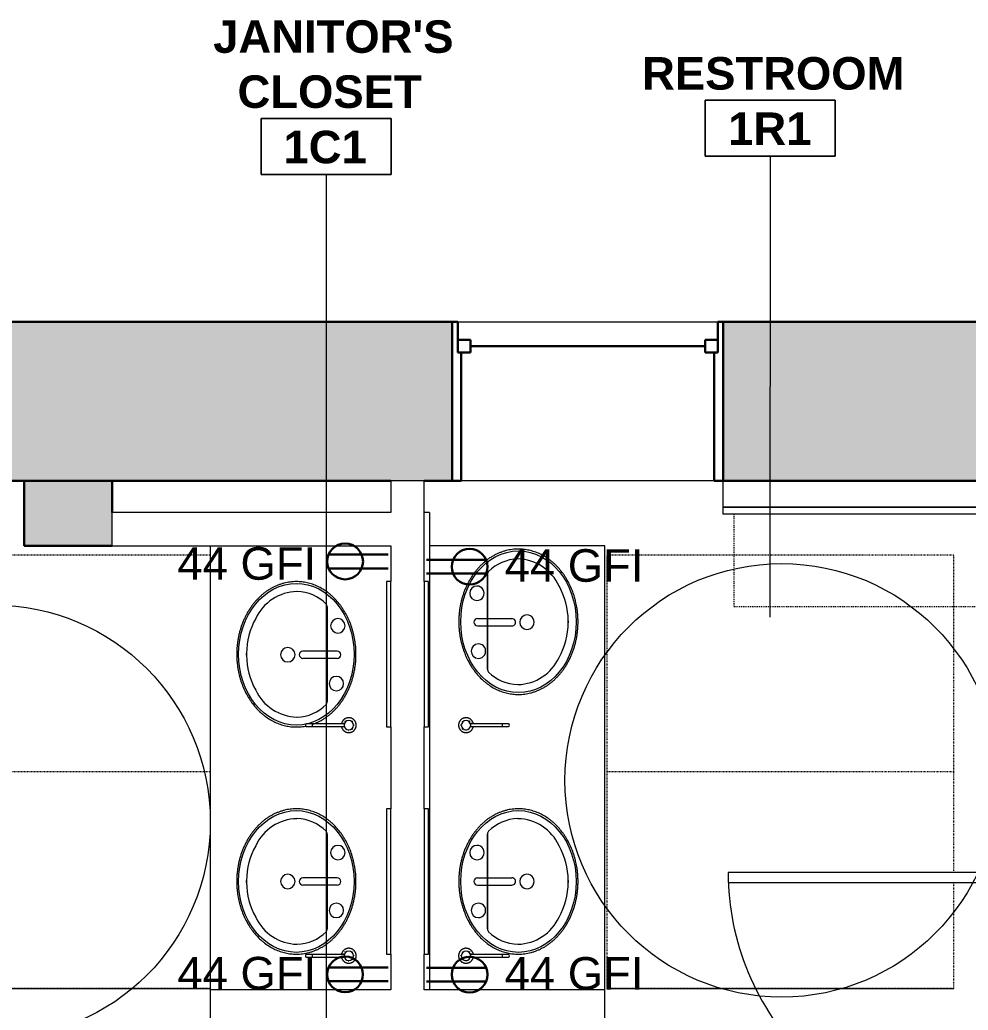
# Model space of a CAD drawing. Header units: inches. Extents: x -4688 to 1542, y -3558 to 978.
# Drawn here: x 585.1 to 716.4, y 493.8 to 630.8 of the extents above; entities that cross this region are included whole.
import ezdxf

# ---------------------------------------------------------------- set-up
doc = ezdxf.new("R2010")
doc.units = ezdxf.units.IN
doc.header["$MEASUREMENT"] = 0
doc.linetypes.add('Dash', pattern=[0.25, 0.125, -0.125])
doc.linetypes.add('Dash 1_16_', pattern=[0.125, 0.0625, -0.0625])
for name, color, linetype, lineweight in [('A-ANNO-NOTE', 131, 'Continuous', 40), ('A-AREA-IDEN', 2, 'Continuous', 9), ('A-DETL', 90, 'Continuous', 9), ('A-DOOR', 31, 'Continuous', 18), ('A-GENM-HDLN', 13, 'Dash', 9), ('A-GLAZ', 151, 'Continuous', 18), ('A-WALL', 113, 'Continuous', 18), ('A-WALL-PATT', 111, 'Continuous', 18), ('P-SANR-FIXT', 6, 'Continuous', 9), ('Q-CASE', 31, 'Continuous', 9), ('Q-SPCQ', 91, 'Continuous', 9)]:
    doc.layers.add(name, color=color, linetype=linetype, lineweight=lineweight)
doc.styles.add('Swis721 Lt BT', font='swissl.ttf', dxfattribs={"height": 4.5})
doc.styles.add('Swis721 Lt BT_B', font='', dxfattribs={"height": 4.5})
doc.styles.get('Swis721 Lt BT_B').set_extended_font_data('Swis721 Lt BT', bold=True)

# ---------------------------------------------------------------- blocks, each defined once
blk = doc.blocks.new('Double Hung - side window 4_ X 6_ 3_ H-6086068-1st Floor Power _ Signal')
at = {"layer": 'A-GLAZ', "color": 8, "lineweight": 30}
for p, q in [((-18.75, 11), (-18, 11)), ((-18, 6.75), (-18, 11)), ((18, 6.75), (18, 11)), ((18.75, 11), (18, 11)), ((-18, 8.5), (-18, 6.75)), ((-18, 8.5), (-16.25, 8.5)), ((-16.25, 8.5), (-16.25, 6.75)), ((16.25, 8.5), (16.25, 6.75)), ((18, 8.5), (16.25, 8.5)), ((18, 8.5), (18, 6.75)), ((-16.25, 7.625), (16.25, 7.625)), ((-18, 6.75), (-16.25, 6.75)), ((-18, 6.75), (-17.5, 6.75)), ((-17.5, -11), (-17.5, 6.75)), ((18, 6.75), (16.25, 6.75)), ((17.5, 6.75), (18, 6.75)), ((17.5, 6.75), (17.5, -11)), ((-17.5, -11), (-18.75, -11)), ((17.5, -11), (18.75, -11))]:
    blk.add_line(p, q, dxfattribs=at)
blk = doc.blocks.new('Single Glass_All Glass_Frameless - 3_-0_x8_-0_-8319656-1st Floor Power _ Signal')
at = {"layer": 'A-DOOR'}
for p, q in [((20.62, 36.78), (20.62, 0.78)), ((21.99, 36.78), (20.62, 36.78)), ((21.99, 0.78), (21.99, 36.78)), ((20.62, 0.78), (21.99, 0.78))]:
    blk.add_line(p, q, dxfattribs=at)
at = {"layer": 'A-DOOR', "lineweight": 9}
blk.add_arc((21.99, 0.78), 36, 90, 180.5, dxfattribs=at)
blk = doc.blocks.new('P-Lavatory-Circular - LAVATORY-2975574-1st Floor Power _ Signal')
at = {"layer": 'P-SANR-FIXT'}
for p, q in [((-6.55, 4.28), (-6.11, 4.28)), ((-6.11, 4.28), (-6.55, 4.28)), ((-6.11, 4.28), (-4.65, 4.27)), ((-4.65, 4.27), (-6.11, 4.28)), ((-4.65, 4.27), (-3.38, 4.27)), ((-3.38, 4.27), (-4.65, 4.27)), ((-3.38, 4.27), (-2.55, 4.27)), ((-2.55, 4.27), (-3.38, 4.27)), ((-2.55, 4.27), (0.05, 4.27)), ((0.05, 4.27), (-2.55, 4.27)), ((0.05, 4.27), (1.38, 4.27)), ((1.38, 4.27), (0.05, 4.27)), ((1.38, 4.27), (2.13, 4.27)), ((2.13, 4.27), (1.38, 4.27)), ((2.13, 4.27), (3.6, 4.27)), ((3.6, 4.27), (2.13, 4.27)), ((3.6, 4.27), (4.3, 4.27)), ((4.3, 4.27), (3.6, 4.27)), ((4.3, 4.27), (4.92, 4.27)), ((4.92, 4.27), (4.3, 4.27)), ((4.92, 4.27), (5.55, 4.28)), ((5.55, 4.28), (4.92, 4.27)), ((5.55, 4.28), (5.64, 4.28)), ((5.64, 4.28), (5.55, 4.28)), ((5.64, 4.28), (5.69, 4.28)), ((5.69, 4.28), (5.64, 4.28)), ((5.69, 4.28), (6.3, 4.28)), ((6.3, 4.28), (5.69, 4.28)), ((6.3, 4.28), (6.45, 4.28)), ((6.45, 4.28), (6.3, 4.28)), ((6.45, 4.28), (6.55, 4.28)), ((6.55, 4.28), (6.45, 4.28)), ((0.13, -6.89), (-0.13, -6.89)), ((-0.13, -6.89), (0.13, -6.89))]:
    blk.add_line(p, q, dxfattribs=at)
for centre, radius, start, end in [((-2.73, -0.08), 5.97, 135.0983, 178.3066), ((-2.73, -0.08), 5.97, 135.0981, 178.3067), ((-6.56, 3.68), 0.604, 89.7857, 131.7769), ((-6.56, 3.68), 0.604, 89.7871, 131.7784), ((6.56, 3.68), 0.604, 48.2231, 90.2143), ((6.56, 3.68), 0.604, 48.2231, 90.2145), ((2.73, -0.08), 5.97, 1.6934, 44.9017), ((2.73, -0.08), 5.97, 1.6934, 44.9017), ((-2.24, 0.23), 6.45, 181.2745, 245.2065), ((-2.24, 0.23), 6.45, 181.2743, 245.2066), ((2.24, 0.23), 6.45, 294.7935, 358.7255), ((2.24, 0.23), 6.45, 294.7935, 358.7255), ((-0.13, 2.98), 9.86, 240.715, 269.9869), ((-0.13, 2.98), 9.86, 240.715, 269.987), ((0.13, 2.98), 9.86, 270.0131, 299.285), ((0.13, 2.98), 9.86, 270.0131, 299.285)]:
    blk.add_arc(centre, radius, start, end, dxfattribs=at)
blk.add_ellipse((0, 0), major_axis=(9.81, 0), ratio=0.814875, dxfattribs=at)
for points in [[(10.06, 0), (10.06, 0.3), (10.02, 0.87), (9.89, 1.58), (9.72, 2.14), (9.57, 2.56), (9.4, 2.96), (9.2, 3.36), (8.97, 3.75), (8.72, 4.13), (8.44, 4.5), (8.14, 4.86), (7.82, 5.2), (7.48, 5.53), (7.12, 5.84), (6.74, 6.14), (6.34, 6.42), (5.92, 6.68), (5.48, 6.93), (5.03, 7.15), (4.57, 7.36), (4.09, 7.55), (3.61, 7.71), (3.11, 7.86), (2.61, 7.98), (2.09, 8.08), (1.57, 8.16), (1.05, 8.22), (0.53, 8.25), (0, 8.26), (-0.53, 8.25), (-1.03, 8.22), (-1.51, 8.17), (-2.11, 8.08), (-2.72, 7.96), (-3.3, 7.8), (-3.87, 7.63), (-4.58, 7.37), (-5.37, 7), (-6.01, 6.63), (-6.49, 6.32), (-6.95, 5.98), (-7.49, 5.53), (-7.98, 5.04), (-8.33, 4.64), (-8.67, 4.21), (-9.04, 3.66), (-9.41, 2.97), (-9.7, 2.24), (-9.91, 1.51), (-10.03, 0.77), (-10.06, 0.26), (-10.06, 0)], [(-10.06, 0), (-10.06, -0.29), (-10.02, -0.87), (-9.89, -1.57), (-9.72, -2.13), (-9.57, -2.55), (-9.4, -2.96), (-9.2, -3.35), (-8.97, -3.74), (-8.72, -4.12), (-8.44, -4.49), (-8.14, -4.85), (-7.82, -5.19), (-7.48, -5.52), (-7.12, -5.84), (-6.74, -6.13), (-6.34, -6.41), (-5.92, -6.68), (-5.48, -6.92), (-5.03, -7.15), (-4.57, -7.35), (-4.09, -7.54), (-3.61, -7.71), (-3.11, -7.85), (-2.61, -7.97), (-2.09, -8.07), (-1.57, -8.15), (-1.05, -8.21), (-0.53, -8.24), (0, -8.25), (0.53, -8.24), (1.03, -8.21), (1.51, -8.16), (2.12, -8.07), (2.72, -7.95), (3.3, -7.8), (3.87, -7.62), (4.58, -7.36), (5.37, -6.99), (6.01, -6.62), (6.49, -6.31), (6.95, -5.98), (7.49, -5.53), (7.98, -5.04), (8.33, -4.63), (8.67, -4.2), (9.04, -3.65), (9.41, -2.96), (9.7, -2.24), (9.91, -1.5), (10.03, -0.76), (10.06, -0.25), (10.06, 0)]]:
    blk.add_open_spline(points, degree=3, knots=[0, 0, 0, 0, 0.033333, 0.066667, 0.083333, 0.1, 0.116667, 0.133333, 0.15, 0.166667, 0.183333, 0.2, 0.216667, 0.233333, 0.25, 0.266667, 0.283333, 0.3, 0.316667, 0.333333, 0.35, 0.366667, 0.383333, 0.4, 0.416667, 0.433333, 0.45, 0.466667, 0.483333, 0.5, 0.516667, 0.533333, 0.547917, 0.5625, 0.591667, 0.60625, 0.620833, 0.65, 0.679167, 0.708333, 0.722917, 0.7375, 0.766667, 0.795833, 0.810417, 0.825, 0.854167, 0.883333, 0.9125, 0.941667, 0.970833, 1, 1, 1, 1], dxfattribs=at)
blk = doc.blocks.new('P-Lavatory-Circular - LAVATORY-V110-1st Floor Power _ Signal')
at = {"layer": 'P-SANR-FIXT'}
for p, q in [((-6.55, 4.28), (-6.11, 4.28)), ((-6.11, 4.28), (-6.55, 4.28)), ((-6.11, 4.28), (-4.65, 4.27)), ((-4.65, 4.27), (-6.11, 4.28)), ((-4.65, 4.27), (-3.38, 4.27)), ((-3.38, 4.27), (-4.65, 4.27)), ((-3.38, 4.27), (-2.55, 4.27)), ((-2.55, 4.27), (-3.38, 4.27)), ((-2.55, 4.27), (0.05, 4.27)), ((0.05, 4.27), (-2.55, 4.27)), ((0.05, 4.27), (1.38, 4.27)), ((1.38, 4.27), (0.05, 4.27)), ((1.38, 4.27), (2.13, 4.27)), ((2.13, 4.27), (1.38, 4.27)), ((2.13, 4.27), (3.6, 4.27)), ((3.6, 4.27), (2.13, 4.27)), ((3.6, 4.27), (4.3, 4.27)), ((4.3, 4.27), (3.6, 4.27)), ((4.3, 4.27), (4.92, 4.27)), ((4.92, 4.27), (4.3, 4.27)), ((4.92, 4.27), (5.55, 4.28)), ((5.55, 4.28), (4.92, 4.27)), ((5.55, 4.28), (5.64, 4.28)), ((5.64, 4.28), (5.55, 4.28)), ((5.64, 4.28), (5.69, 4.28)), ((5.69, 4.28), (5.64, 4.28)), ((5.69, 4.28), (6.3, 4.28)), ((6.3, 4.28), (5.69, 4.28)), ((6.3, 4.28), (6.45, 4.28)), ((6.45, 4.28), (6.3, 4.28)), ((6.45, 4.28), (6.55, 4.28)), ((6.55, 4.28), (6.45, 4.28)), ((0.13, -6.89), (-0.13, -6.89)), ((-0.13, -6.89), (0.13, -6.89))]:
    blk.add_line(p, q, dxfattribs=at)
for centre, radius, start, end in [((-2.73, -0.08), 5.97, 135.0983, 178.3066), ((-2.73, -0.08), 5.97, 135.0981, 178.3067), ((-6.56, 3.68), 0.604, 89.7857, 131.7769), ((-6.56, 3.68), 0.604, 89.7871, 131.7784), ((6.56, 3.68), 0.604, 48.2231, 90.2143), ((6.56, 3.68), 0.604, 48.2231, 90.2145), ((2.73, -0.08), 5.97, 1.6934, 44.9017), ((2.73, -0.08), 5.97, 1.6934, 44.9017), ((-2.24, 0.23), 6.45, 181.2745, 245.2065), ((-2.24, 0.23), 6.45, 181.2743, 245.2066), ((2.24, 0.23), 6.45, 294.7935, 358.7255), ((2.24, 0.23), 6.45, 294.7935, 358.7255), ((-0.13, 2.98), 9.86, 240.715, 269.9869), ((-0.13, 2.98), 9.86, 240.715, 269.987), ((0.13, 2.98), 9.86, 270.0131, 299.285), ((0.13, 2.98), 9.86, 270.0131, 299.285)]:
    blk.add_arc(centre, radius, start, end, dxfattribs=at)
blk.add_ellipse((0, 0), major_axis=(9.81, 0), ratio=0.814875, dxfattribs=at)
for points, knots in [([(9.67, 2.28), (9.64, 2.37), (9.55, 2.6), (9.4, 2.96), (9.2, 3.36), (8.97, 3.75), (8.72, 4.13), (8.44, 4.5), (8.14, 4.86), (7.82, 5.2), (7.48, 5.53), (7.12, 5.84), (6.74, 6.14), (6.34, 6.42), (5.92, 6.68), (5.48, 6.93), (5.03, 7.15), (4.57, 7.36), (4.09, 7.55), (3.61, 7.71), (3.11, 7.86), (2.61, 7.98), (2.09, 8.08), (1.57, 8.16), (1.05, 8.22), (0.53, 8.25), (0, 8.26), (-0.53, 8.25), (-1.03, 8.22), (-1.51, 8.17), (-2.11, 8.08), (-2.72, 7.96), (-3.3, 7.8), (-3.87, 7.63), (-4.58, 7.37), (-5.37, 7), (-6.01, 6.63), (-6.49, 6.32), (-6.95, 5.98), (-7.49, 5.53), (-7.98, 5.04), (-8.33, 4.64), (-8.67, 4.21), (-9.04, 3.66), (-9.41, 2.97), (-9.7, 2.24), (-9.91, 1.51), (-10.03, 0.77), (-10.06, 0.26), (-10.06, 0)], [0.0889933, 0.0889933, 0.0889933, 0.0889933, 0.1, 0.1166667, 0.1333333, 0.15, 0.1666667, 0.1833333, 0.2, 0.2166667, 0.2333333, 0.25, 0.2666667, 0.2833333, 0.3, 0.3166667, 0.3333333, 0.35, 0.3666667, 0.3833333, 0.4, 0.4166667, 0.4333333, 0.45, 0.4666667, 0.4833333, 0.5, 0.5166667, 0.5333333, 0.5479167, 0.5625, 0.5916667, 0.60625, 0.6208333, 0.65, 0.6791667, 0.7083333, 0.7229167, 0.7375, 0.7666667, 0.7958333, 0.8104167, 0.825, 0.8541667, 0.8833333, 0.9125, 0.9416667, 0.9708333, 1, 1, 1, 1]), ([(-10.06, 0), (-10.06, -0.29), (-10.02, -0.87), (-9.89, -1.57), (-9.72, -2.13), (-9.57, -2.55), (-9.4, -2.96), (-9.2, -3.35), (-8.97, -3.74), (-8.72, -4.12), (-8.44, -4.49), (-8.14, -4.85), (-7.82, -5.19), (-7.48, -5.52), (-7.12, -5.84), (-6.74, -6.13), (-6.34, -6.41), (-5.92, -6.68), (-5.48, -6.92), (-5.03, -7.15), (-4.57, -7.35), (-4.09, -7.54), (-3.61, -7.71), (-3.11, -7.85), (-2.61, -7.97), (-2.09, -8.07), (-1.57, -8.15), (-1.05, -8.21), (-0.53, -8.24), (0, -8.25), (0.53, -8.24), (1.03, -8.21), (1.51, -8.16), (2.12, -8.07), (2.72, -7.95), (3.3, -7.8), (3.87, -7.62), (4.58, -7.36), (5.37, -6.99), (6.01, -6.62), (6.49, -6.31), (6.95, -5.98), (7.49, -5.53), (7.98, -5.04), (8.33, -4.63), (8.67, -4.2), (9.04, -3.65), (9.41, -2.96), (9.7, -2.24), (9.91, -1.5), (10.03, -0.76), (10.06, -0.25), (10.06, 0)], [0, 0, 0, 0, 0.033333, 0.066667, 0.083333, 0.1, 0.116667, 0.133333, 0.15, 0.166667, 0.183333, 0.2, 0.216667, 0.233333, 0.25, 0.266667, 0.283333, 0.3, 0.316667, 0.333333, 0.35, 0.366667, 0.383333, 0.4, 0.416667, 0.433333, 0.45, 0.466667, 0.483333, 0.5, 0.516667, 0.533333, 0.547917, 0.5625, 0.591667, 0.60625, 0.620833, 0.65, 0.679167, 0.708333, 0.722917, 0.7375, 0.766667, 0.795833, 0.810417, 0.825, 0.854167, 0.883333, 0.9125, 0.941667, 0.970833, 1, 1, 1, 1]), ([(10.06, 0), (10.06, 0.3), (10.03, 0.72), (9.97, 1.14), (9.94, 1.28)], [0, 0, 0, 0, 0.03333333, 0.04931014, 0.04931014, 0.04931014, 0.04931014])]:
    blk.add_open_spline(points, degree=3, knots=knots, dxfattribs=at)
blk = doc.blocks.new('Mirror34 - Mirror-7671111-1st Floor Power _ Signal')
at = {"layer": 'Q-SPCQ'}
for p, q in [((-996.7, -994.03), (-1016.82, -994.03)), ((-1016.82, -994.03), (-1016.82, -994.64)), ((-1016.82, -994.64), (-996.7, -994.64)), ((-996.7, -994.64), (-996.7, -994.03))]:
    blk.add_line(p, q, dxfattribs=at)
blk = doc.blocks.new('Mirror35 - Mirror-7671189-1st Floor Power _ Signal')
at = {"layer": 'Q-SPCQ'}
for p, q in [((-997.2, -994.03), (-1017.32, -994.03)), ((-1017.32, -994.03), (-1017.32, -994.64)), ((-1017.32, -994.64), (-997.2, -994.64)), ((-997.2, -994.64), (-997.2, -994.03))]:
    blk.add_line(p, q, dxfattribs=at)
blk = doc.blocks.new('Mirror42 - Mirror-7671217-1st Floor Power _ Signal')
at = {"layer": 'Q-SPCQ'}
for p, q in [((2274.13, -994.03), (2274.13, -994.63)), ((2294.25, -994.03), (2274.13, -994.03)), ((2274.13, -994.63), (2294.25, -994.63)), ((2294.25, -994.63), (2294.25, -994.03))]:
    blk.add_line(p, q, dxfattribs=at)
blk = doc.blocks.new('Mirror43 - Mirror-7671229-1st Floor Power _ Signal')
at = {"layer": 'Q-SPCQ'}
for p, q in [((2274.63, -994.03), (2274.63, -994.63)), ((2294.75, -994.03), (2274.63, -994.03)), ((2274.63, -994.63), (2294.75, -994.63)), ((2294.75, -994.63), (2294.75, -994.03))]:
    blk.add_line(p, q, dxfattribs=at)
blk = doc.blocks.new('FAUCET - 20_ x 18_ 2-7897281-1st Floor Power _ Signal')
at = {"layer": 'P-SANR-FIXT'}
for p, q in [((0.12, 6.84), (0.12, 2.09)), ((1.12, 6.84), (1.12, 2.09))]:
    blk.add_line(p, q, dxfattribs=at)
for centre, radius, start, end in [((-3.38, 6.72), 1, 360, 180), ((0.62, 6.84), 0.5, 360, 180), ((4.62, 6.93), 1, 360, 180), ((4.62, 6.93), 1, 180, 0), ((-3.38, 6.72), 1, 180, 0), ((0.62, 2.09), 0.5, 180, 0), ((0.62, 0), 1, 360, 180), ((0.62, 0), 1, 180, 0)]:
    blk.add_arc(centre, radius, start, end, dxfattribs=at)
blk = doc.blocks.new('FAUCET - 20_ x 18_ 2-8451535-1st Floor Power _ Signal')
at = {"layer": 'P-SANR-FIXT'}
for p, q in [((0.12, -6.84), (0.12, -2.09)), ((1.12, -6.84), (1.12, -2.09))]:
    blk.add_line(p, q, dxfattribs=at)
for centre, radius, start, end in [((0.62, 0), 1, 360, 180), ((0.62, 0), 1, 180, 0), ((0.62, -2.09), 0.5, 360, 180), ((-3.38, -6.72), 1, 360, 180), ((-3.38, -6.72), 1, 180, 0), ((0.62, -6.84), 0.5, 180, 0), ((4.62, -6.93), 1, 360, 180), ((4.62, -6.93), 1, 180, 0)]:
    blk.add_arc(centre, radius, start, end, dxfattribs=at)
blk = doc.blocks.new('Casework 2 - Casework 1-7914955-1st Floor Power _ Signal')
at = {"layer": 'Q-CASE'}
for q in [(641.03, 562.63), (641.78, 496.57)]:
    blk.add_line((641.78, 562.63), q, dxfattribs=at)
blk = doc.blocks.new('962_Baby_Changing_Station - 962-11 2-8332204-1st Floor Power _ Signal')
at = {"layer": 'A-GENM-HDLN'}
for p, q in [((683.9, 562.38), (683.9, 549.63)), ((718.15, 549.63), (718.15, 562.38)), ((683.9, 549.63), (718.15, 549.63))]:
    blk.add_line(p, q, dxfattribs=at)
at = {"layer": 'Q-SPCQ'}
for p, q in [((682.4, 567.01), (682.43, 567.01)), ((682.4, 567.01), (682.4, 563.38)), ((719.15, 563.38), (719.15, 567.01)), ((682.4, 563.38), (719.15, 563.38)), ((682.4, 563.38), (682.4, 562.38)), ((719.15, 563.38), (682.4, 563.38)), ((719.15, 562.38), (719.15, 563.38)), ((719.15, 562.38), (682.4, 562.38))]:
    blk.add_line(p, q, dxfattribs=at)
blk = doc.blocks.new('Soap-Dispenser_Bobrick_B-82216 - B-82216-V138-1st Floor Power _ Signal')
at = {"layer": 'Q-SPCQ'}
for p, q in [((5.04, 0.19), (0.66, 0.19)), ((5.9, 0.19), (5.04, 0.19)), ((0.66, -0.19), (5.04, -0.19)), ((5.04, -0.19), (5.9, -0.19))]:
    blk.add_line(p, q, dxfattribs=at)
at = {"layer": 'Q-SPCQ', "flags": 128}
for points in [[(1.02, 0.18), (1.01, 0.2), (1, 0.25), (0.99, 0.28), (0.98, 0.32), (0.97, 0.36), (0.95, 0.4), (0.93, 0.44), (0.91, 0.48), (0.89, 0.51), (0.87, 0.55), (0.85, 0.58), (0.83, 0.62), (0.8, 0.65), (0.78, 0.68), (0.75, 0.71), (0.72, 0.74), (0.69, 0.77), (0.66, 0.79), (0.62, 0.82), (0.59, 0.84), (0.56, 0.87), (0.52, 0.89), (0.49, 0.91), (0.45, 0.93), (0.41, 0.95), (0.37, 0.96), (0.33, 0.98), (0.3, 0.99), (0.26, 1), (0.22, 1.01), (0.18, 1.02), (0.13, 1.02), (0.09, 1.03), (0.05, 1.03), (0.01, 1.03), (-0.03, 1.03), (-0.07, 1.03), (-0.11, 1.03), (-0.15, 1.02), (-0.19, 1.01), (-0.23, 1), (-0.27, 0.99), (-0.31, 0.98), (-0.35, 0.97), (-0.39, 0.95), (-0.43, 0.94), (-0.47, 0.92), (-0.5, 0.9), (-0.54, 0.88), (-0.57, 0.86), (-0.61, 0.83), (-0.64, 0.81), (-0.67, 0.78), (-0.7, 0.76), (-0.73, 0.73), (-0.76, 0.7), (-0.79, 0.67), (-0.81, 0.63), (-0.84, 0.6), (-0.86, 0.57), (-0.88, 0.53), (-0.9, 0.5), (-0.92, 0.46), (-0.94, 0.42), (-0.96, 0.38), (-0.97, 0.35), (-0.98, 0.31), (-1, 0.27), (-1.01, 0.23), (-1.01, 0.19), (-1.02, 0.15), (-1.03, 0.1), (-1.03, 0.06), (-1.03, 0.02), (-1.03, 0)], [(-1.03, 0), (-1.03, -0.04), (-1.03, -0.08), (-1.02, -0.12), (-1.02, -0.16), (-1.01, -0.2), (-1, -0.25), (-0.99, -0.28), (-0.98, -0.32), (-0.97, -0.36), (-0.95, -0.4), (-0.93, -0.44), (-0.91, -0.48), (-0.89, -0.51), (-0.87, -0.55), (-0.85, -0.58), (-0.83, -0.62), (-0.8, -0.65), (-0.78, -0.68), (-0.75, -0.71), (-0.72, -0.74), (-0.69, -0.77), (-0.66, -0.79), (-0.62, -0.82), (-0.59, -0.84), (-0.56, -0.87), (-0.52, -0.89), (-0.49, -0.91), (-0.45, -0.93), (-0.41, -0.95), (-0.37, -0.96), (-0.33, -0.98), (-0.3, -0.99), (-0.26, -1), (-0.22, -1.01), (-0.18, -1.02), (-0.13, -1.02), (-0.09, -1.03), (-0.05, -1.03), (-0.01, -1.03), (0.03, -1.03), (0.07, -1.03), (0.11, -1.03), (0.15, -1.02), (0.19, -1.01), (0.23, -1), (0.27, -0.99), (0.31, -0.98), (0.35, -0.97), (0.39, -0.95), (0.43, -0.94), (0.47, -0.92), (0.5, -0.9), (0.54, -0.88), (0.57, -0.86), (0.61, -0.83), (0.64, -0.81), (0.67, -0.78), (0.7, -0.76), (0.73, -0.73), (0.76, -0.7), (0.79, -0.67), (0.81, -0.63), (0.84, -0.6), (0.86, -0.57), (0.88, -0.53), (0.9, -0.5), (0.92, -0.46), (0.94, -0.42), (0.96, -0.38), (0.97, -0.35), (0.98, -0.31), (1, -0.27), (1.01, -0.23), (1.01, -0.19)]]:
    blk.add_lwpolyline(points, dxfattribs=at)
at = {"layer": 'Q-SPCQ'}
for radius, start, end in [(0.648, 0, 180), (0.75, 129.2296, 141.1564), (0.75, 87.9526, 92.0374), (0.75, 180, 183.7377), (0.648, 180, 0), (0.75, 223.0633, 227.1009), (0.75, 310.5238, 319.0903), (0.75, 335.3519, 340.407)]:
    blk.add_arc((0, 0), radius, start, end, dxfattribs=at)
for start_param, end_param in [(4.712389, 6.283185), (3.141593, 4.712389)]:
    blk.add_ellipse((5.9, 0), major_axis=(0, 0.188), ratio=0.5547, start_param=start_param, end_param=end_param, dxfattribs=at)
for points, knots in [([(0.65, 0), (0.65, 0.02), (0.65, 0.05), (0.65, 0.08), (0.65, 0.1), (0.65, 0.11), (0.65, 0.12), (0.65, 0.14), (0.65, 0.15), (0.65, 0.16), (0.65, 0.17), (0.65, 0.18), (0.65, 0.18), (0.65, 0.18), (0.65, 0.18), (0.65, 0.19), (0.66, 0.19), (0.66, 0.19), (0.67, 0.18), (0.67, 0.18)], [-1, -1, -1, -1, -0.9, -0.85, -0.825, -0.8, -0.775, -0.75, -0.7, -0.65, -0.625, -0.6125, -0.6, -0.5875, -0.575, -0.55, -0.5, -0.45, -0.4, -0.4, -0.4, -0.4]), ([(5.06, 0), (5.06, 0.02), (5.06, 0.05), (5.06, 0.09), (5.06, 0.13), (5.05, 0.15), (5.05, 0.16), (5.05, 0.17), (5.05, 0.18), (5.04, 0.19), (5.04, 0.19), (5.04, 0.19)], [0, 0, 0, 0, 0.0833333, 0.1666667, 0.25, 0.2916667, 0.3333333, 0.375, 0.4166667, 0.4583333, 0.5, 0.5, 0.5, 0.5]), ([(0.66, -0.19), (0.66, -0.19), (0.66, -0.19), (0.65, -0.19), (0.65, -0.18), (0.65, -0.18), (0.65, -0.18), (0.65, -0.17), (0.65, -0.16), (0.65, -0.15), (0.65, -0.14), (0.65, -0.13), (0.65, -0.12), (0.65, -0.11), (0.65, -0.09), (0.65, -0.08), (0.65, -0.07), (0.65, -0.05), (0.65, -0.03), (0.65, -0.01), (0.65, 0)], [-0.5555556, -0.5555556, -0.5555556, -0.5555556, -0.5, -0.4722222, -0.4444444, -0.4166667, -0.3888889, -0.3611111, -0.3333333, -0.3055556, -0.2777778, -0.25, -0.2222222, -0.1944444, -0.1666667, -0.1388889, -0.1111111, -0.0833333, -0.0555556, 0, 0, 0, 0]), ([(5.04, -0.19), (5.04, -0.19), (5.04, -0.19), (5.05, -0.18), (5.05, -0.17), (5.05, -0.16), (5.05, -0.15), (5.06, -0.13), (5.06, -0.09), (5.06, -0.05), (5.06, -0.02), (5.06, 0)], [0.5, 0.5, 0.5, 0.5, 0.5416667, 0.5833333, 0.625, 0.6666667, 0.7083333, 0.75, 0.8333333, 0.9166667, 1, 1, 1, 1])]:
    blk.add_open_spline(points, degree=3, knots=knots, dxfattribs=at)
blk = doc.blocks.new('Soap-Dispenser_Bobrick_B-82216 - B-82216-V116-1st Floor Power _ Signal')
at = {"layer": 'Q-SPCQ'}
for p, q in [((5.04, 0.19), (0.66, 0.19)), ((5.9, 0.19), (5.04, 0.19)), ((0.66, -0.19), (5.04, -0.19)), ((5.04, -0.19), (5.9, -0.19))]:
    blk.add_line(p, q, dxfattribs=at)
at = {"layer": 'Q-SPCQ', "flags": 128}
for points in [[(1.02, 0.18), (1.01, 0.2), (1, 0.25), (0.99, 0.28), (0.98, 0.32), (0.97, 0.36), (0.95, 0.4), (0.93, 0.44), (0.91, 0.48), (0.89, 0.51), (0.87, 0.55), (0.85, 0.58), (0.83, 0.62), (0.8, 0.65), (0.78, 0.68), (0.75, 0.71), (0.72, 0.74), (0.69, 0.77), (0.66, 0.79), (0.62, 0.82), (0.59, 0.84), (0.56, 0.87), (0.52, 0.89), (0.49, 0.91), (0.45, 0.93), (0.41, 0.95), (0.37, 0.96), (0.33, 0.98), (0.3, 0.99), (0.26, 1), (0.22, 1.01), (0.18, 1.02), (0.13, 1.02), (0.09, 1.03), (0.05, 1.03), (0.01, 1.03), (-0.03, 1.03), (-0.07, 1.03), (-0.11, 1.03), (-0.15, 1.02), (-0.19, 1.01), (-0.23, 1), (-0.27, 0.99), (-0.31, 0.98), (-0.35, 0.97), (-0.39, 0.95), (-0.43, 0.94), (-0.47, 0.92), (-0.5, 0.9), (-0.54, 0.88), (-0.57, 0.86), (-0.61, 0.83), (-0.64, 0.81), (-0.67, 0.78), (-0.7, 0.76), (-0.73, 0.73), (-0.76, 0.7), (-0.79, 0.67), (-0.81, 0.63), (-0.84, 0.6), (-0.86, 0.57), (-0.88, 0.53), (-0.9, 0.5), (-0.92, 0.46), (-0.94, 0.42), (-0.96, 0.38), (-0.97, 0.35), (-0.98, 0.31), (-1, 0.27), (-1.01, 0.23), (-1.01, 0.19), (-1.02, 0.15), (-1.03, 0.1), (-1.03, 0.06), (-1.03, 0.02), (-1.03, 0)], [(-1.03, 0), (-1.03, -0.04), (-1.03, -0.08), (-1.02, -0.12), (-1.02, -0.16), (-1.01, -0.2), (-1, -0.25), (-0.99, -0.28), (-0.98, -0.32), (-0.97, -0.36), (-0.95, -0.4), (-0.93, -0.44), (-0.91, -0.48), (-0.89, -0.51), (-0.87, -0.55), (-0.85, -0.58), (-0.83, -0.62), (-0.8, -0.65), (-0.78, -0.68), (-0.75, -0.71), (-0.72, -0.74), (-0.69, -0.77), (-0.66, -0.79), (-0.62, -0.82), (-0.59, -0.84), (-0.56, -0.87), (-0.52, -0.89), (-0.49, -0.91), (-0.45, -0.93), (-0.41, -0.95), (-0.37, -0.96), (-0.33, -0.98), (-0.3, -0.99), (-0.26, -1), (-0.22, -1.01), (-0.18, -1.02), (-0.13, -1.02), (-0.09, -1.03), (-0.05, -1.03), (-0.01, -1.03), (0.03, -1.03), (0.07, -1.03), (0.11, -1.03), (0.15, -1.02), (0.19, -1.01), (0.23, -1), (0.27, -0.99), (0.31, -0.98), (0.35, -0.97), (0.39, -0.95), (0.43, -0.94), (0.47, -0.92), (0.5, -0.9), (0.54, -0.88), (0.57, -0.86), (0.61, -0.83), (0.64, -0.81), (0.67, -0.78), (0.7, -0.76), (0.73, -0.73), (0.76, -0.7), (0.79, -0.67), (0.81, -0.63), (0.84, -0.6), (0.86, -0.57), (0.88, -0.53), (0.9, -0.5), (0.92, -0.46), (0.94, -0.42), (0.96, -0.38), (0.97, -0.35), (0.98, -0.31), (1, -0.27), (1.01, -0.23), (1.01, -0.19)]]:
    blk.add_lwpolyline(points, dxfattribs=at)
at = {"layer": 'Q-SPCQ'}
for radius, start, end in [(0.648, 0, 180), (0.75, 129.2296, 141.1564), (0.75, 87.9526, 92.0374), (0.75, 180, 183.7377), (0.648, 180, 0), (0.75, 222.849, 227.1009), (0.75, 310.5238, 319.0903), (0.75, 335.3519, 340.407)]:
    blk.add_arc((0, 0), radius, start, end, dxfattribs=at)
for start_param, end_param in [(4.712389, 6.283185), (3.141593, 4.712389)]:
    blk.add_ellipse((5.9, 0), major_axis=(0, 0.188), ratio=0.5547, start_param=start_param, end_param=end_param, dxfattribs=at)
for points, knots in [([(0.65, 0), (0.65, 0.02), (0.65, 0.05), (0.65, 0.08), (0.65, 0.1), (0.65, 0.11), (0.65, 0.12), (0.65, 0.14), (0.65, 0.15), (0.65, 0.16), (0.65, 0.17), (0.65, 0.18), (0.65, 0.18), (0.65, 0.18), (0.65, 0.18), (0.65, 0.19), (0.66, 0.19), (0.66, 0.19), (0.67, 0.18), (0.67, 0.18)], [-1, -1, -1, -1, -0.9, -0.85, -0.825, -0.8, -0.775, -0.75, -0.7, -0.65, -0.625, -0.6125, -0.6, -0.5875, -0.575, -0.55, -0.5, -0.45, -0.4, -0.4, -0.4, -0.4]), ([(5.06, 0), (5.06, 0.02), (5.06, 0.05), (5.06, 0.09), (5.06, 0.13), (5.05, 0.15), (5.05, 0.16), (5.05, 0.17), (5.05, 0.18), (5.04, 0.19), (5.04, 0.19), (5.04, 0.19)], [0, 0, 0, 0, 0.0833333, 0.1666667, 0.25, 0.2916667, 0.3333333, 0.375, 0.4166667, 0.4583333, 0.5, 0.5, 0.5, 0.5]), ([(0.66, -0.19), (0.66, -0.19), (0.66, -0.19), (0.65, -0.19), (0.65, -0.18), (0.65, -0.18), (0.65, -0.18), (0.65, -0.17), (0.65, -0.16), (0.65, -0.15), (0.65, -0.14), (0.65, -0.13), (0.65, -0.12), (0.65, -0.11), (0.65, -0.09), (0.65, -0.08), (0.65, -0.07), (0.65, -0.05), (0.65, -0.03), (0.65, -0.01), (0.65, 0)], [-0.5555556, -0.5555556, -0.5555556, -0.5555556, -0.5, -0.4722222, -0.4444444, -0.4166667, -0.3888889, -0.3611111, -0.3333333, -0.3055556, -0.2777778, -0.25, -0.2222222, -0.1944444, -0.1666667, -0.1388889, -0.1111111, -0.0833333, -0.0555556, 0, 0, 0, 0]), ([(5.04, -0.19), (5.04, -0.19), (5.04, -0.19), (5.05, -0.18), (5.05, -0.17), (5.05, -0.16), (5.05, -0.15), (5.06, -0.13), (5.06, -0.09), (5.06, -0.05), (5.06, -0.02), (5.06, 0)], [0.5, 0.5, 0.5, 0.5, 0.5416667, 0.5833333, 0.625, 0.6666667, 0.7083333, 0.75, 0.8333333, 0.9166667, 1, 1, 1, 1])]:
    blk.add_open_spline(points, degree=3, knots=knots, dxfattribs=at)
blk = doc.blocks.new('Soap-Dispenser_Bobrick_B-82216 - B-82216-8333526-1st Floor Power _ Signal')
at = {"layer": 'Q-SPCQ'}
for p, q in [((5.04, 0.19), (0.66, 0.19)), ((5.9, 0.19), (5.04, 0.19)), ((0.66, -0.19), (5.04, -0.19)), ((5.04, -0.19), (5.9, -0.19))]:
    blk.add_line(p, q, dxfattribs=at)
at = {"layer": 'Q-SPCQ', "flags": 128}
for points in [[(1.01, 0.2), (1, 0.25), (0.99, 0.28), (0.98, 0.32), (0.97, 0.36), (0.95, 0.4), (0.93, 0.44), (0.91, 0.48), (0.89, 0.51), (0.87, 0.55), (0.85, 0.58), (0.83, 0.62), (0.8, 0.65), (0.78, 0.68), (0.75, 0.71), (0.72, 0.74), (0.69, 0.77), (0.66, 0.79), (0.62, 0.82), (0.59, 0.84), (0.56, 0.87), (0.52, 0.89), (0.49, 0.91), (0.45, 0.93), (0.41, 0.95), (0.37, 0.96), (0.33, 0.98), (0.3, 0.99), (0.26, 1), (0.22, 1.01), (0.18, 1.02), (0.13, 1.02), (0.09, 1.03), (0.05, 1.03), (0.01, 1.03), (-0.03, 1.03), (-0.07, 1.03), (-0.11, 1.03), (-0.15, 1.02), (-0.19, 1.01), (-0.23, 1), (-0.27, 0.99), (-0.31, 0.98), (-0.35, 0.97), (-0.39, 0.95), (-0.43, 0.94), (-0.47, 0.92), (-0.5, 0.9), (-0.54, 0.88), (-0.57, 0.86), (-0.61, 0.83), (-0.64, 0.81), (-0.67, 0.78), (-0.7, 0.76), (-0.73, 0.73), (-0.76, 0.7), (-0.79, 0.67), (-0.81, 0.63), (-0.84, 0.6), (-0.86, 0.57), (-0.88, 0.53), (-0.9, 0.5), (-0.92, 0.46), (-0.94, 0.42), (-0.96, 0.38), (-0.97, 0.35), (-0.98, 0.31), (-1, 0.27), (-1.01, 0.23), (-1.01, 0.19), (-1.02, 0.15), (-1.03, 0.1), (-1.03, 0.06), (-1.03, 0.02), (-1.03, 0)], [(-1.03, 0), (-1.03, -0.04), (-1.03, -0.08), (-1.02, -0.12), (-1.02, -0.16), (-1.01, -0.2), (-1, -0.25), (-0.99, -0.28), (-0.98, -0.32), (-0.97, -0.36), (-0.95, -0.4), (-0.93, -0.44), (-0.91, -0.48), (-0.89, -0.51), (-0.87, -0.55), (-0.85, -0.58), (-0.83, -0.62), (-0.8, -0.65), (-0.78, -0.68), (-0.75, -0.71), (-0.72, -0.74), (-0.69, -0.77), (-0.66, -0.79), (-0.62, -0.82), (-0.59, -0.84), (-0.56, -0.87), (-0.52, -0.89), (-0.49, -0.91), (-0.45, -0.93), (-0.41, -0.95), (-0.37, -0.96), (-0.33, -0.98), (-0.3, -0.99), (-0.26, -1), (-0.22, -1.01), (-0.18, -1.02), (-0.13, -1.02), (-0.09, -1.03), (-0.05, -1.03), (-0.01, -1.03), (0.03, -1.03), (0.07, -1.03), (0.11, -1.03), (0.15, -1.02), (0.19, -1.01), (0.23, -1), (0.27, -0.99), (0.31, -0.98), (0.35, -0.97), (0.39, -0.95), (0.43, -0.94), (0.47, -0.92), (0.5, -0.9), (0.54, -0.88), (0.57, -0.86), (0.61, -0.83), (0.64, -0.81), (0.67, -0.78), (0.7, -0.76), (0.73, -0.73), (0.76, -0.7), (0.79, -0.67), (0.81, -0.63), (0.84, -0.6), (0.86, -0.57), (0.88, -0.53), (0.9, -0.5), (0.92, -0.46), (0.94, -0.42), (0.96, -0.38), (0.97, -0.35), (0.98, -0.31), (1, -0.27), (1.01, -0.23), (1.01, -0.19)]]:
    blk.add_lwpolyline(points, dxfattribs=at)
at = {"layer": 'Q-SPCQ'}
for radius, start, end in [(0.75, 176.2623, 180), (0.648, 0, 180), (0.648, 180, 0), (0.75, 132.8991, 136.9367), (0.75, 40.9207, 49.4782), (0.75, 19.6231, 24.6685), (0.75, 218.8436, 230.7704), (0.75, 267.9626, 270.1933)]:
    blk.add_arc((0, 0), radius, start, end, dxfattribs=at)
for start_param, end_param in [(4.712389, 6.283185), (3.141593, 4.712389)]:
    blk.add_ellipse((5.9, 0), major_axis=(0, 0.188), ratio=0.5547, start_param=start_param, end_param=end_param, dxfattribs=at)
for points, knots in [([(0.65, 0), (0.65, 0.01), (0.65, 0.03), (0.65, 0.05), (0.65, 0.07), (0.65, 0.08), (0.65, 0.09), (0.65, 0.11), (0.65, 0.12), (0.65, 0.13), (0.65, 0.14), (0.65, 0.15), (0.65, 0.16), (0.65, 0.17), (0.65, 0.18), (0.65, 0.18), (0.65, 0.18), (0.65, 0.19), (0.66, 0.19), (0.66, 0.19), (0.66, 0.19)], [-1, -1, -1, -1, -0.9444444, -0.9166667, -0.8888889, -0.8611111, -0.8333333, -0.8055556, -0.7777778, -0.75, -0.7222222, -0.6944444, -0.6666667, -0.6388889, -0.6111111, -0.5833333, -0.5555556, -0.5277778, -0.5, -0.4444444, -0.4444444, -0.4444444, -0.4444444]), ([(0.67, -0.18), (0.67, -0.18), (0.66, -0.19), (0.66, -0.19), (0.65, -0.19), (0.65, -0.18), (0.65, -0.18), (0.65, -0.18), (0.65, -0.18), (0.65, -0.17), (0.65, -0.16), (0.65, -0.15), (0.65, -0.14), (0.65, -0.12), (0.65, -0.11), (0.65, -0.1), (0.65, -0.08), (0.65, -0.05), (0.65, -0.02), (0.65, 0)], [-0.6, -0.6, -0.6, -0.6, -0.55, -0.5, -0.45, -0.425, -0.4125, -0.4, -0.3875, -0.375, -0.35, -0.3, -0.25, -0.225, -0.2, -0.175, -0.15, -0.1, 0, 0, 0, 0]), ([(5.06, 0), (5.06, 0.02), (5.06, 0.05), (5.06, 0.09), (5.06, 0.13), (5.05, 0.15), (5.05, 0.16), (5.05, 0.17), (5.05, 0.18), (5.04, 0.19), (5.04, 0.19), (5.04, 0.19)], [0, 0, 0, 0, 0.0833333, 0.1666667, 0.25, 0.2916667, 0.3333333, 0.375, 0.4166667, 0.4583333, 0.5, 0.5, 0.5, 0.5]), ([(5.04, -0.19), (5.04, -0.19), (5.04, -0.19), (5.05, -0.18), (5.05, -0.17), (5.05, -0.16), (5.05, -0.15), (5.06, -0.13), (5.06, -0.09), (5.06, -0.05), (5.06, -0.02), (5.06, 0)], [0.5, 0.5, 0.5, 0.5, 0.5416667, 0.5833333, 0.625, 0.6666667, 0.7083333, 0.75, 0.8333333, 0.9166667, 1, 1, 1, 1])]:
    blk.add_open_spline(points, degree=3, knots=knots, dxfattribs=at)
blk = doc.blocks.new('Soap-Dispenser_Bobrick_B-82216 - B-82216-V139-1st Floor Power _ Signal')
at = {"layer": 'Q-SPCQ'}
for p, q in [((5.04, 0.19), (0.66, 0.19)), ((5.9, 0.19), (5.04, 0.19)), ((0.66, -0.19), (5.04, -0.19)), ((5.04, -0.19), (5.9, -0.19))]:
    blk.add_line(p, q, dxfattribs=at)
at = {"layer": 'Q-SPCQ', "flags": 128}
for points in [[(1.01, 0.2), (1, 0.25), (0.99, 0.28), (0.98, 0.32), (0.97, 0.36), (0.95, 0.4), (0.93, 0.44), (0.91, 0.48), (0.89, 0.51), (0.87, 0.55), (0.85, 0.58), (0.83, 0.62), (0.8, 0.65), (0.78, 0.68), (0.75, 0.71), (0.72, 0.74), (0.69, 0.77), (0.66, 0.79), (0.62, 0.82), (0.59, 0.84), (0.56, 0.87), (0.52, 0.89), (0.49, 0.91), (0.45, 0.93), (0.41, 0.95), (0.37, 0.96), (0.33, 0.98), (0.3, 0.99), (0.26, 1), (0.22, 1.01), (0.18, 1.02), (0.13, 1.02), (0.09, 1.03), (0.05, 1.03), (0.01, 1.03), (-0.03, 1.03), (-0.07, 1.03), (-0.11, 1.03), (-0.15, 1.02), (-0.19, 1.01), (-0.23, 1), (-0.27, 0.99), (-0.31, 0.98), (-0.35, 0.97), (-0.39, 0.95), (-0.43, 0.94), (-0.47, 0.92), (-0.5, 0.9), (-0.54, 0.88), (-0.57, 0.86), (-0.61, 0.83), (-0.64, 0.81), (-0.67, 0.78), (-0.7, 0.76), (-0.73, 0.73), (-0.76, 0.7), (-0.79, 0.67), (-0.81, 0.63), (-0.84, 0.6), (-0.86, 0.57), (-0.88, 0.53), (-0.9, 0.5), (-0.92, 0.46), (-0.94, 0.42), (-0.96, 0.38), (-0.97, 0.35), (-0.98, 0.31), (-1, 0.27), (-1.01, 0.23), (-1.01, 0.19), (-1.02, 0.15), (-1.03, 0.1), (-1.03, 0.06), (-1.03, 0.02), (-1.03, 0)], [(-1.03, 0), (-1.03, -0.04), (-1.03, -0.08), (-1.02, -0.12), (-1.02, -0.16), (-1.01, -0.2), (-1, -0.25), (-0.99, -0.28), (-0.98, -0.32), (-0.97, -0.36), (-0.95, -0.4), (-0.93, -0.44), (-0.91, -0.48), (-0.89, -0.51), (-0.87, -0.55), (-0.85, -0.58), (-0.83, -0.62), (-0.8, -0.65), (-0.78, -0.68), (-0.75, -0.71), (-0.72, -0.74), (-0.69, -0.77), (-0.66, -0.79), (-0.62, -0.82), (-0.59, -0.84), (-0.56, -0.87), (-0.52, -0.89), (-0.49, -0.91), (-0.45, -0.93), (-0.41, -0.95), (-0.37, -0.96), (-0.33, -0.98), (-0.3, -0.99), (-0.26, -1), (-0.22, -1.01), (-0.18, -1.02), (-0.13, -1.02), (-0.09, -1.03), (-0.05, -1.03), (-0.01, -1.03), (0.03, -1.03), (0.07, -1.03), (0.11, -1.03), (0.15, -1.02), (0.19, -1.01), (0.23, -1), (0.27, -0.99), (0.31, -0.98), (0.35, -0.97), (0.39, -0.95), (0.43, -0.94), (0.47, -0.92), (0.5, -0.9), (0.54, -0.88), (0.57, -0.86), (0.61, -0.83), (0.64, -0.81), (0.67, -0.78), (0.7, -0.76), (0.73, -0.73), (0.76, -0.7), (0.79, -0.67), (0.81, -0.63), (0.84, -0.6), (0.86, -0.57), (0.88, -0.53), (0.9, -0.5), (0.92, -0.46), (0.94, -0.42), (0.96, -0.38), (0.97, -0.35), (0.98, -0.31), (1, -0.27), (1.01, -0.23), (1.01, -0.19)]]:
    blk.add_lwpolyline(points, dxfattribs=at)
at = {"layer": 'Q-SPCQ'}
for radius, start, end in [(0.75, 176.2623, 180), (0.648, 0, 180), (0.648, 180, 0), (0.75, 132.8991, 137.151), (0.75, 40.9207, 49.4782), (0.75, 19.6231, 24.6685), (0.75, 218.8436, 230.7704), (0.75, 267.9626, 270.1933)]:
    blk.add_arc((0, 0), radius, start, end, dxfattribs=at)
for start_param, end_param in [(4.712389, 6.283185), (3.141593, 4.712389)]:
    blk.add_ellipse((5.9, 0), major_axis=(0, 0.188), ratio=0.5547, start_param=start_param, end_param=end_param, dxfattribs=at)
for points, knots in [([(0.65, 0), (0.65, 0.01), (0.65, 0.03), (0.65, 0.05), (0.65, 0.07), (0.65, 0.08), (0.65, 0.09), (0.65, 0.11), (0.65, 0.12), (0.65, 0.13), (0.65, 0.14), (0.65, 0.15), (0.65, 0.16), (0.65, 0.17), (0.65, 0.18), (0.65, 0.18), (0.65, 0.18), (0.65, 0.19), (0.66, 0.19), (0.66, 0.19), (0.66, 0.19)], [-1, -1, -1, -1, -0.9444444, -0.9166667, -0.8888889, -0.8611111, -0.8333333, -0.8055556, -0.7777778, -0.75, -0.7222222, -0.6944444, -0.6666667, -0.6388889, -0.6111111, -0.5833333, -0.5555556, -0.5277778, -0.5, -0.4444444, -0.4444444, -0.4444444, -0.4444444]), ([(0.67, -0.18), (0.67, -0.18), (0.66, -0.19), (0.66, -0.19), (0.65, -0.19), (0.65, -0.18), (0.65, -0.18), (0.65, -0.18), (0.65, -0.18), (0.65, -0.17), (0.65, -0.16), (0.65, -0.15), (0.65, -0.14), (0.65, -0.12), (0.65, -0.11), (0.65, -0.1), (0.65, -0.08), (0.65, -0.05), (0.65, -0.02), (0.65, 0)], [-0.6, -0.6, -0.6, -0.6, -0.55, -0.5, -0.45, -0.425, -0.4125, -0.4, -0.3875, -0.375, -0.35, -0.3, -0.25, -0.225, -0.2, -0.175, -0.15, -0.1, 0, 0, 0, 0]), ([(5.06, 0), (5.06, 0.02), (5.06, 0.05), (5.06, 0.09), (5.06, 0.13), (5.05, 0.15), (5.05, 0.16), (5.05, 0.17), (5.05, 0.18), (5.04, 0.19), (5.04, 0.19), (5.04, 0.19)], [0, 0, 0, 0, 0.0833333, 0.1666667, 0.25, 0.2916667, 0.3333333, 0.375, 0.4166667, 0.4583333, 0.5, 0.5, 0.5, 0.5]), ([(5.04, -0.19), (5.04, -0.19), (5.04, -0.19), (5.05, -0.18), (5.05, -0.17), (5.05, -0.16), (5.05, -0.15), (5.06, -0.13), (5.06, -0.09), (5.06, -0.05), (5.06, -0.02), (5.06, 0)], [0.5, 0.5, 0.5, 0.5, 0.5416667, 0.5833333, 0.625, 0.6666667, 0.7083333, 0.75, 0.8333333, 0.9166667, 1, 1, 1, 1])]:
    blk.add_open_spline(points, degree=3, knots=knots, dxfattribs=at)
blk = doc.blocks.new('Room Tag - Room Name and Number-3379422-1st Floor Power _ Signal')
at = {"layer": 'A-AREA-IDEN'}
for p, q in [((-0.1881, -0.1636), (-0.1881, -0.0018)), ((-0.1881, -0.0018), (0.1869, -0.0018)), ((0.1869, -0.0018), (-0.1881, -0.0018)), ((-0.1881, -0.0018), (-0.1881, -0.1636)), ((0.1869, -0.0018), (0.1869, -0.1636)), ((0.1869, -0.1636), (0.1869, -0.0018)), ((0.1869, -0.1636), (-0.1881, -0.1636)), ((-0.1881, -0.1636), (0.1869, -0.1636))]:
    blk.add_line(p, q, dxfattribs=at)

msp = doc.modelspace()

# ---------------------------------------------------------------- hatches: boundary and pattern name
at = {"layer": 'A-WALL-PATT', "lineweight": 9}
h = msp.add_hatch(color=7, dxfattribs=at)
h.paths.add_polyline_path([(1210.67, 567.01), (1211.24, 567.01), (1211.24, 589.01), (1167.7, 589.01), (1167.7, 567.01)], flags=0)
h.paths.add_polyline_path([(1130.2, 567.01), (1130.2, 589.01), (1068.64, 589.01), (1068.64, 567.01), (1103.59, 567.01)], flags=0)
h.paths.add_polyline_path([(1023.28, 567.01), (1031.14, 567.01), (1031.14, 589.01), (977.59, 589.01), (977.59, 567.01), (996.51, 567.01)], flags=0)
h.paths.add_polyline_path([(929.59, 567.01), (940.09, 567.01), (940.09, 589.01), (874.54, 589.01), (874.54, 567.01), (916.2, 567.01)], flags=0)
h.paths.add_polyline_path([(837.04, 567.01), (837.04, 589.01), (783.49, 589.01), (783.49, 567.01), (835.89, 567.01)], flags=0)
h.paths.add_polyline_path([(728.81, 567.01), (745.99, 567.01), (745.99, 589.01), (682.43, 589.01), (682.43, 567.01), (720.31, 567.01)], flags=0)
h.paths.add_polyline_path([(641.03, 567.01), (644.93, 567.01), (644.93, 589.01), (576.53, 589.01), (576.53, 567.01), (636.4, 567.01)], flags=0)
h.paths.add_polyline_path([(539.03, 567.01), (539.03, 589.01), (480.78, 589.01), (480.78, 567.01), (487.28, 567.01)], flags=0)
msp.add_hatch(color=7, dxfattribs=at).paths.add_polyline_path([(597.84, 558.01), (597.84, 567.01), (585.65, 567.01), (585.65, 558.01), (594.96, 558.01)], flags=0)

# ---------------------------------------------------------------- linework, layer by layer
at = {"layer": 'A-ANNO-NOTE', "lineweight": 30}
for p, q in [((636.07, 556.82), (627.81, 556.82)), ((641.35, 556.09), (649.62, 556.09)), ((636.07, 554.9), (627.81, 554.9)), ((641.35, 554.17), (649.62, 554.17)), ((636.07, 499.67), (627.81, 499.67)), ((641.35, 499.64), (649.62, 499.64)), ((636.07, 497.75), (627.81, 497.75)), ((641.35, 497.72), (649.62, 497.72))]:
    msp.add_line(p, q, dxfattribs=at)
for centre, radius in [((630.09, 555.86), 2.48), ((647.33, 555.13), 2.48), ((630.09, 498.71), 2.47), ((647.33, 498.68), 2.48)]:
    msp.add_circle(centre, radius, dxfattribs=at)
at = {"layer": 'A-AREA-IDEN'}
for p, q in [((688.95, 548.14), (688.96, 611.95)), ((627.5, 477.01), (627.51, 609.41))]:
    msp.add_line(p, q, dxfattribs=at)
at = {"layer": 'A-DETL', "linetype": 'Dash 1_16_'}
for p, q in [((611.35, 556.75), (563.35, 556.75)), ((714.35, 556.75), (666.35, 556.75)), ((666.35, 526.75), (666.35, 556.75)), ((714.35, 526.75), (714.35, 556.75)), ((611.35, 526.75), (563.35, 526.75)), ((714.35, 526.75), (666.35, 526.75)), ((666.35, 496.75), (666.35, 526.75)), ((714.35, 512.82), (714.35, 526.75)), ((714.35, 496.75), (714.35, 511.45)), ((611.35, 496.75), (563.35, 496.75)), ((714.35, 496.75), (666.35, 496.75))]:
    msp.add_line(p, q, dxfattribs=at)
at = {"layer": 'A-DETL'}
for p, q in [((563.35, 496.75), (611.35, 496.75)), ((666.35, 496.75), (714.35, 496.75))]:
    msp.add_line(p, q, dxfattribs=at)
for centre in [(690.53, 525.56), (581.43, 519.81)]:
    msp.add_circle(centre, 30, dxfattribs=at)
at = {"layer": 'A-WALL', "color": 8, "lineweight": 30}
for p, q in [((644.93, 589.01), (576.53, 589.01)), ((644.93, 567.01), (644.93, 589.01)), ((745.99, 589.01), (682.43, 589.01)), ((682.43, 589.01), (682.43, 567.01)), ((576.53, 567.01), (636.4, 567.01)), ((585.65, 567.01), (585.65, 558.01)), ((597.84, 562.63), (597.84, 567.01)), ((641.03, 567.01), (644.93, 567.01)), ((682.43, 567.01), (719.31, 567.01)), ((585.65, 558.01), (597.84, 558.01))]:
    msp.add_line(p, q, dxfattribs=at)
at = {"layer": 'A-WALL', "lineweight": 9}
for p, q in [((644.93, 589.01), (682.43, 589.01)), ((682.4, 567.01), (644.93, 567.01))]:
    msp.add_line(p, q, dxfattribs=at)
at = {"layer": 'A-WALL'}
for p, q in [((636.4, 567.01), (636.4, 562.63)), ((641.03, 567.01), (636.4, 567.01)), ((641.03, 553.07), (641.03, 567.01)), ((636.4, 562.63), (597.84, 562.63)), ((597.84, 558.01), (636.4, 558.01)), ((636.4, 558.01), (636.4, 553.07)), ((636.4, 532.95), (636.4, 521.63)), ((641.03, 521.63), (641.03, 532.95)), ((636.4, 501.51), (636.4, 496.57)), ((641.03, 496.57), (641.03, 501.51)), ((611.4, 496.57), (611.4, 442.76)), ((636.4, 496.57), (611.4, 496.57)), ((666.03, 496.57), (641.03, 496.57)), ((666.03, 491.95), (666.03, 496.57))]:
    msp.add_line(p, q, dxfattribs=at)
at = {"layer": 'A-WALL', "color": 55}
msp.add_line((597.84, 558.01), (597.84, 562.63), dxfattribs=at)
at = {"layer": 'Q-CASE'}
for p, q in [((611.4, 558.01), (611.4, 496.57)), ((666.03, 558.01), (641.78, 558.01)), ((666.03, 496.57), (666.03, 558.01))]:
    msp.add_line(p, q, dxfattribs=at)

# ---------------------------------------------------------------- block references
at = {"layer": 'A-AREA-IDEN', "xscale": 47.99999999999997, "yscale": 47.99999999999997, "zscale": 47.99999999999997}
for p in [(688.95, 619.8), (627.5, 617.26)]:
    msp.add_blockref('Room Tag - Room Name and Number-3379422-1st Floor Power _ Signal', p, dxfattribs=at)
at = {"layer": 'A-DOOR', "rotation": 89.99999999999993}
msp.add_blockref('Single Glass_All Glass_Frameless - 3_-0_x8_-0_-8319656-1st Floor Power _ Signal', (719.9, 490.83), dxfattribs=at)
at = {"layer": 'A-GLAZ'}
msp.add_blockref('Double Hung - side window 4_ X 6_ 3_ H-6086068-1st Floor Power _ Signal', (663.68, 578.01), dxfattribs=at)
at = {"layer": 'P-SANR-FIXT'}
for name, p, rotation in [('P-Lavatory-Circular - LAVATORY-2975574-1st Floor Power _ Signal', (654.09, 547.51), 89.99999999999955), ('P-Lavatory-Circular - LAVATORY-V110-1st Floor Power _ Signal', (623.34, 543.01), 269.9999999999997), ('FAUCET - 20_ x 18_ 2-7897281-1st Floor Power _ Signal', (655.27, 546.83), 90.00000000000271), ('FAUCET - 20_ x 18_ 2-8451535-1st Floor Power _ Signal', (622.16, 542.33), 89.99999999999727), ('P-Lavatory-Circular - LAVATORY-2975574-1st Floor Power _ Signal', (623.34, 511.57), 269.9999999999997), ('P-Lavatory-Circular - LAVATORY-2975574-1st Floor Power _ Signal', (654.09, 511.57), 89.99999999999955), ('FAUCET - 20_ x 18_ 2-8451535-1st Floor Power _ Signal', (622.16, 510.95), 89.99999999999727), ('FAUCET - 20_ x 18_ 2-7897281-1st Floor Power _ Signal', (655.27, 510.95), 90.00000000000271)]:
    msp.add_blockref(name, p, dxfattribs=dict(at, rotation=rotation))
at = {"layer": 'Q-CASE'}
msp.add_blockref('Casework 2 - Casework 1-7914955-1st Floor Power _ Signal', (0, 0), dxfattribs=at)
at = {"layer": 'Q-SPCQ'}
for name, p in [('962_Baby_Changing_Station - 962-11 2-8332204-1st Floor Power _ Signal', (0, 0)), ('Soap-Dispenser_Bobrick_B-82216 - B-82216-8333526-1st Floor Power _ Signal', (646.83, 533.2)), ('Soap-Dispenser_Bobrick_B-82216 - B-82216-V139-1st Floor Power _ Signal', (646.83, 501.29))]:
    msp.add_blockref(name, p, dxfattribs=at)
for name, p, rotation in [('Mirror42 - Mirror-7671217-1st Floor Power _ Signal', (1630.43, 2827.2), 270), ('Mirror34 - Mirror-7671111-1st Floor Power _ Signal', (-353, 1549.77), 90), ('Soap-Dispenser_Bobrick_B-82216 - B-82216-V138-1st Floor Power _ Signal', (630.6, 533.2), 180), ('Mirror43 - Mirror-7671229-1st Floor Power _ Signal', (1630.43, 2796.26), 270), ('Mirror35 - Mirror-7671189-1st Floor Power _ Signal', (-353, 1518.83), 90), ('Soap-Dispenser_Bobrick_B-82216 - B-82216-V116-1st Floor Power _ Signal', (630.6, 501.29), 180)]:
    msp.add_blockref(name, p, dxfattribs=dict(at, rotation=rotation))

# ---------------------------------------------------------------- texts
at = {"layer": 'A-ANNO-NOTE', "lineweight": 9, "char_height": 4.5, "width": 22.2705, "attachment_point": 1, "style": 'Swis721 Lt BT'}
for insert in [(606.87, 557.83), (652.18, 557.55), (606.87, 501.13), (652.18, 501.1)]:
    msp.add_mtext('44 GFI', dxfattribs=dict(at, insert=insert))
at = {"layer": 'A-AREA-IDEN', "char_height": 4.5, "attachment_point": 1, "style": 'Swis721 Lt BT_B'}
for s, insert, width in [("JANITOR'S", (611.83, 630.75), 37.875), ('RESTROOM', (671.2, 625.66), 42.8745), ('CLOSET', (615.2, 623.13), 29.694), ('1R1', (683.12, 618), 13.635), ('1C1', (621.56, 615.46), 13.938)]:
    msp.add_mtext(s, dxfattribs=dict(at, insert=insert, width=width))

doc.saveas('drawing.dxf')
